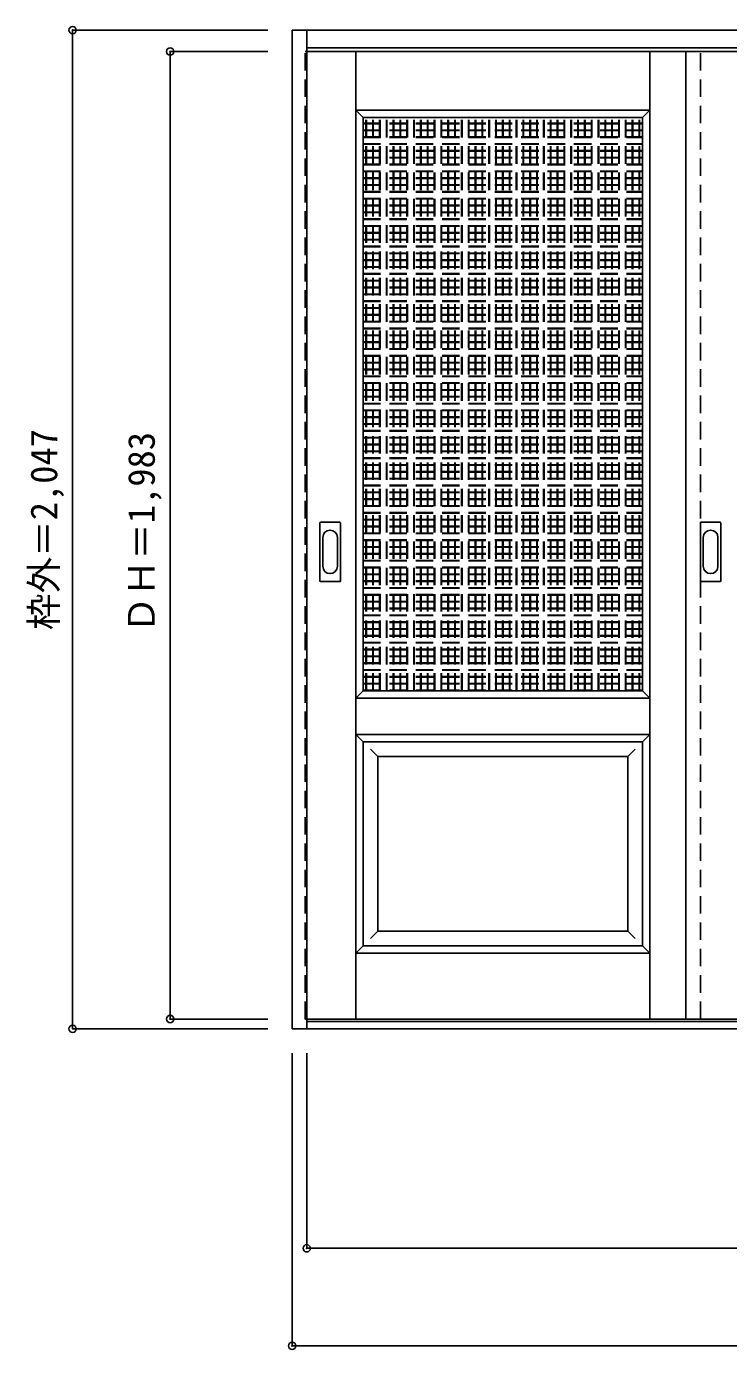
# Model space of a CAD drawing. Units: millimetres, scale not verified. Extents: x -1678 to 1298, y -1511 to 1201.
# Drawn here: x -1678 to -239, y -1511 to 1201 of the extents above; entities that cross this region are included whole.
import ezdxf
from ezdxf.enums import TextEntityAlignment as Align

# ---------------------------------------------------------------- set-up
doc = ezdxf.new("R2010")
doc.units = ezdxf.units.MM
doc.header["$LTSCALE"] = 30
doc.header["$PDMODE"] = 32
doc.header["$PDSIZE"] = 15
doc.linetypes.add('DASHED1', pattern=[1.8, 1.2, -0.6])
doc.layers.add('0-0', color=4, linetype='DASHED1')
doc.layers.add('0-1_寸法', color=7, linetype='Continuous')
doc.styles.add('ＭＳ ゴシック', font='')
doc.styles.get('ＭＳ ゴシック').set_extended_font_data('MS Gothic')

msp = doc.modelspace()

# ---------------------------------------------------------------- linework, layer by layer
at = {"layer": '0-0', "color": 3, "linetype": 'Continuous'}
for p, q in [((-1133.88, 1193.8), (1290.12, 1193.8)), ((-1133.88, -853.2), (-1133.88, 1193.8)), ((-1103.88, -853.2), (-1103.88, 1193.8)), ((-1103.88, 1157.8), (1260.12, 1157.8)), ((-1103.88, 1149.8), (1260.12, 1149.8)), ((-326.88, 1149.8), (-326.88, -833.2)), ((-988.38, 1014.8), (-415.38, 1014.8)), ((-988.38, -160.2), (-988.38, 1014.8)), ((-415.38, -160.2), (-415.38, 1014.8)), ((-1076.88, 64.8), (-1076.88, 183.8)), ((-1036.38, 185.3), (-1075.38, 185.3)), ((-1034.88, 64.8), (-1034.88, 183.8)), ((-296.88, 64.8), (-296.88, 183.8)), ((-256.38, 185.3), (-295.38, 185.3)), ((-254.88, 64.8), (-254.88, 183.8)), ((-1075.38, 63.3), (-1036.38, 63.3)), ((-295.38, 63.3), (-256.38, 63.3)), ((-988.38, -160.2), (-415.38, -160.2)), ((-988.38, -265.2), (-415.38, -265.2)), ((-988.38, -683.2), (-988.38, -265.2)), ((-415.38, -683.2), (-415.38, -265.2)), ((-988.38, -683.2), (-415.38, -683.2)), ((-1103.88, -833.2), (1260.12, -833.2)), ((1260.12, -838.2), (-1103.88, -838.2)), ((1290.12, -853.2), (-1133.88, -853.2))]:
    msp.add_line(p, q, dxfattribs=at)
at = {"layer": '0-0'}
for p, q in [((-1106.88, 1149.8), (-1103.88, 1149.8)), ((-296.88, -833.2), (-296.88, 1149.8)), ((-982.38, -160.2), (-982.38, 1014.8)), ((-981.38, -160.2), (-981.38, 1014.8)), ((-968.38, -160.2), (-968.38, 1014.8)), ((-967.38, -160.2), (-967.38, 1014.8)), ((-954.38, -160.2), (-954.38, 1014.8)), ((-953.38, -160.2), (-953.38, 1014.8)), ((-940.38, -160.2), (-940.38, 1014.8)), ((-939.38, -160.2), (-939.38, 1014.8)), ((-926.38, -160.2), (-926.38, 1014.8)), ((-925.38, -160.2), (-925.38, 1014.8)), ((-912.38, -160.2), (-912.38, 1014.8)), ((-911.38, -160.2), (-911.38, 1014.8)), ((-898.38, -160.2), (-898.38, 1014.8)), ((-897.38, -160.2), (-897.38, 1014.8)), ((-884.38, -160.2), (-884.38, 1014.8)), ((-883.38, -160.2), (-883.38, 1014.8)), ((-870.38, -160.2), (-870.38, 1014.8)), ((-869.38, -160.2), (-869.38, 1014.8)), ((-856.38, -160.2), (-856.38, 1014.8)), ((-855.38, -160.2), (-855.38, 1014.8)), ((-842.38, -160.2), (-842.38, 1014.8)), ((-841.38, -160.2), (-841.38, 1014.8)), ((-828.38, -160.2), (-828.38, 1014.8)), ((-827.38, -160.2), (-827.38, 1014.8)), ((-814.38, -160.2), (-814.38, 1014.8)), ((-813.38, -160.2), (-813.38, 1014.8)), ((-800.38, -160.2), (-800.38, 1014.8)), ((-799.38, -160.2), (-799.38, 1014.8)), ((-786.38, -160.2), (-786.38, 1014.8)), ((-785.38, -160.2), (-785.38, 1014.8)), ((-772.38, -160.2), (-772.38, 1014.8)), ((-771.38, -160.2), (-771.38, 1014.8)), ((-758.38, -160.2), (-758.38, 1014.8)), ((-757.38, -160.2), (-757.38, 1014.8)), ((-744.38, -160.2), (-744.38, 1014.8)), ((-743.38, -160.2), (-743.38, 1014.8)), ((-730.38, -160.2), (-730.38, 1014.8)), ((-729.38, -160.2), (-729.38, 1014.8)), ((-716.38, -160.2), (-716.38, 1014.8)), ((-715.38, -160.2), (-715.38, 1014.8)), ((-702.38, -160.2), (-702.38, 1014.8)), ((-701.38, -160.2), (-701.38, 1014.8)), ((-688.38, -160.2), (-688.38, 1014.8)), ((-687.38, -160.2), (-687.38, 1014.8)), ((-674.38, -160.2), (-674.38, 1014.8)), ((-673.38, -160.2), (-673.38, 1014.8)), ((-660.38, -160.2), (-660.38, 1014.8)), ((-659.38, -160.2), (-659.38, 1014.8)), ((-646.38, -160.2), (-646.38, 1014.8)), ((-645.38, -160.2), (-645.38, 1014.8)), ((-632.38, -160.2), (-632.38, 1014.8)), ((-631.38, -160.2), (-631.38, 1014.8)), ((-618.38, -160.2), (-618.38, 1014.8)), ((-617.38, -160.2), (-617.38, 1014.8)), ((-604.38, -160.2), (-604.38, 1014.8)), ((-603.38, -160.2), (-603.38, 1014.8)), ((-590.38, -160.2), (-590.38, 1014.8)), ((-589.38, -160.2), (-589.38, 1014.8)), ((-576.38, -160.2), (-576.38, 1014.8)), ((-575.38, -160.2), (-575.38, 1014.8)), ((-562.38, -160.2), (-562.38, 1014.8)), ((-561.38, -160.2), (-561.38, 1014.8)), ((-548.38, -160.2), (-548.38, 1014.8)), ((-547.38, -160.2), (-547.38, 1014.8)), ((-534.38, -160.2), (-534.38, 1014.8)), ((-533.38, -160.2), (-533.38, 1014.8)), ((-520.38, -160.2), (-520.38, 1014.8)), ((-519.38, -160.2), (-519.38, 1014.8)), ((-506.38, -160.2), (-506.38, 1014.8)), ((-505.38, -160.2), (-505.38, 1014.8)), ((-492.38, -160.2), (-492.38, 1014.8)), ((-491.38, -160.2), (-491.38, 1014.8)), ((-478.38, -160.2), (-478.38, 1014.8)), ((-477.38, -160.2), (-477.38, 1014.8)), ((-464.38, -160.2), (-464.38, 1014.8)), ((-463.38, -160.2), (-463.38, 1014.8)), ((-450.38, -160.2), (-450.38, 1014.8)), ((-449.38, -160.2), (-449.38, 1014.8)), ((-436.38, -160.2), (-436.38, 1014.8)), ((-435.38, -160.2), (-435.38, 1014.8)), ((-422.38, -160.2), (-422.38, 1014.8)), ((-421.38, -160.2), (-421.38, 1014.8)), ((-988.38, 1002.8), (-415.38, 1002.8)), ((-988.38, 1001.8), (-415.38, 1001.8)), ((-988.38, 988.8), (-415.38, 988.8)), ((-988.38, 987.8), (-415.38, 987.8)), ((-988.38, 974.8), (-415.38, 974.8)), ((-988.38, 973.8), (-415.38, 973.8)), ((-988.38, 960.8), (-415.38, 960.8)), ((-988.38, 959.8), (-415.38, 959.8)), ((-988.38, 946.8), (-415.38, 946.8)), ((-988.38, 945.8), (-415.38, 945.8)), ((-988.38, 932.8), (-415.38, 932.8)), ((-988.38, 931.8), (-415.38, 931.8)), ((-988.38, 918.8), (-415.38, 918.8)), ((-988.38, 917.8), (-415.38, 917.8)), ((-988.38, 904.8), (-415.38, 904.8)), ((-988.38, 903.8), (-415.38, 903.8)), ((-988.38, 890.8), (-415.38, 890.8)), ((-988.38, 889.8), (-415.38, 889.8)), ((-988.38, 876.8), (-415.38, 876.8)), ((-988.38, 875.8), (-415.38, 875.8)), ((-988.38, 862.8), (-415.38, 862.8)), ((-988.38, 861.8), (-415.38, 861.8)), ((-988.38, 848.8), (-415.38, 848.8)), ((-988.38, 847.8), (-415.38, 847.8)), ((-988.38, 834.8), (-415.38, 834.8)), ((-988.38, 833.8), (-415.38, 833.8)), ((-988.38, 820.8), (-415.38, 820.8)), ((-988.38, 819.8), (-415.38, 819.8)), ((-988.38, 806.8), (-415.38, 806.8)), ((-988.38, 805.8), (-415.38, 805.8)), ((-988.38, 792.8), (-415.38, 792.8)), ((-988.38, 791.8), (-415.38, 791.8)), ((-988.38, 778.8), (-415.38, 778.8)), ((-988.38, 777.8), (-415.38, 777.8)), ((-988.38, 764.8), (-415.38, 764.8)), ((-988.38, 763.8), (-415.38, 763.8)), ((-988.38, 750.8), (-415.38, 750.8)), ((-988.38, 749.8), (-415.38, 749.8)), ((-988.38, 736.8), (-415.38, 736.8)), ((-988.38, 735.8), (-415.38, 735.8)), ((-988.38, 722.8), (-415.38, 722.8)), ((-988.38, 721.8), (-415.38, 721.8)), ((-988.38, 708.8), (-415.38, 708.8)), ((-988.38, 707.8), (-415.38, 707.8)), ((-988.38, 694.8), (-415.38, 694.8)), ((-988.38, 693.8), (-415.38, 693.8)), ((-988.38, 680.8), (-415.38, 680.8)), ((-988.38, 679.8), (-415.38, 679.8)), ((-988.38, 666.8), (-415.38, 666.8)), ((-988.38, 665.8), (-415.38, 665.8)), ((-988.38, 652.8), (-415.38, 652.8)), ((-988.38, 651.8), (-415.38, 651.8)), ((-988.38, 638.8), (-415.38, 638.8)), ((-988.38, 637.8), (-415.38, 637.8)), ((-988.38, 624.8), (-415.38, 624.8)), ((-988.38, 623.8), (-415.38, 623.8)), ((-988.38, 610.8), (-415.38, 610.8)), ((-988.38, 609.8), (-415.38, 609.8)), ((-988.38, 596.8), (-415.38, 596.8)), ((-988.38, 595.8), (-415.38, 595.8)), ((-988.38, 582.8), (-415.38, 582.8)), ((-988.38, 581.8), (-415.38, 581.8)), ((-988.38, 568.8), (-415.38, 568.8)), ((-988.38, 567.8), (-415.38, 567.8)), ((-988.38, 554.8), (-415.38, 554.8)), ((-988.38, 553.8), (-415.38, 553.8)), ((-988.38, 540.8), (-415.38, 540.8)), ((-988.38, 539.8), (-415.38, 539.8)), ((-988.38, 526.8), (-415.38, 526.8)), ((-988.38, 525.8), (-415.38, 525.8)), ((-988.38, 512.8), (-415.38, 512.8)), ((-988.38, 511.8), (-415.38, 511.8)), ((-988.38, 498.8), (-415.38, 498.8)), ((-988.38, 497.8), (-415.38, 497.8)), ((-988.38, 484.8), (-415.38, 484.8)), ((-988.38, 483.8), (-415.38, 483.8)), ((-988.38, 470.8), (-415.38, 470.8)), ((-988.38, 469.8), (-415.38, 469.8)), ((-988.38, 456.8), (-415.38, 456.8)), ((-988.38, 455.8), (-415.38, 455.8)), ((-988.38, 442.8), (-415.38, 442.8)), ((-988.38, 441.8), (-415.38, 441.8)), ((-988.38, 428.8), (-415.38, 428.8)), ((-988.38, 427.8), (-415.38, 427.8)), ((-988.38, 414.8), (-415.38, 414.8)), ((-988.38, 413.8), (-415.38, 413.8)), ((-988.38, 400.8), (-415.38, 400.8)), ((-988.38, 399.8), (-415.38, 399.8)), ((-988.38, 386.8), (-415.38, 386.8)), ((-988.38, 385.8), (-415.38, 385.8)), ((-988.38, 372.8), (-415.38, 372.8)), ((-988.38, 371.8), (-415.38, 371.8)), ((-988.38, 358.8), (-415.38, 358.8)), ((-988.38, 357.8), (-415.38, 357.8)), ((-988.38, 344.8), (-415.38, 344.8)), ((-988.38, 343.8), (-415.38, 343.8)), ((-988.38, 330.8), (-415.38, 330.8)), ((-988.38, 329.8), (-415.38, 329.8)), ((-988.38, 316.8), (-415.38, 316.8)), ((-988.38, 315.8), (-415.38, 315.8)), ((-988.38, 302.8), (-415.38, 302.8)), ((-988.38, 301.8), (-415.38, 301.8)), ((-988.38, 288.8), (-415.38, 288.8)), ((-988.38, 287.8), (-415.38, 287.8)), ((-988.38, 274.8), (-415.38, 274.8)), ((-988.38, 273.8), (-415.38, 273.8)), ((-988.38, 260.8), (-415.38, 260.8)), ((-988.38, 259.8), (-415.38, 259.8)), ((-988.38, 246.8), (-415.38, 246.8)), ((-988.38, 245.8), (-415.38, 245.8)), ((-988.38, 232.8), (-415.38, 232.8)), ((-988.38, 231.8), (-415.38, 231.8)), ((-988.38, 218.8), (-415.38, 218.8)), ((-988.38, 217.8), (-415.38, 217.8)), ((-988.38, 204.8), (-415.38, 204.8)), ((-988.38, 203.8), (-415.38, 203.8)), ((-988.38, 190.8), (-415.38, 190.8)), ((-988.38, 189.8), (-415.38, 189.8)), ((-988.38, 176.8), (-415.38, 176.8)), ((-988.38, 175.8), (-415.38, 175.8)), ((-988.38, 162.8), (-415.38, 162.8)), ((-988.38, 161.8), (-415.38, 161.8)), ((-988.38, 148.8), (-415.38, 148.8)), ((-988.38, 147.8), (-415.38, 147.8)), ((-988.38, 134.8), (-415.38, 134.8)), ((-988.38, 133.8), (-415.38, 133.8)), ((-988.38, 120.8), (-415.38, 120.8)), ((-988.38, 119.8), (-415.38, 119.8)), ((-988.38, 106.8), (-415.38, 106.8)), ((-988.38, 105.8), (-415.38, 105.8)), ((-988.38, 92.8), (-415.38, 92.8)), ((-988.38, 91.8), (-415.38, 91.8)), ((-988.38, 78.8), (-415.38, 78.8)), ((-988.38, 77.8), (-415.38, 77.8)), ((-988.38, 64.8), (-415.38, 64.8)), ((-988.38, 63.8), (-415.38, 63.8)), ((-988.38, 50.8), (-415.38, 50.8)), ((-988.38, 49.8), (-415.38, 49.8)), ((-988.38, 36.8), (-415.38, 36.8)), ((-988.38, 35.8), (-415.38, 35.8)), ((-988.38, 22.8), (-415.38, 22.8)), ((-988.38, 21.8), (-415.38, 21.8)), ((-988.38, 8.8), (-415.38, 8.8)), ((-988.38, 7.8), (-415.38, 7.8)), ((-988.38, -5.2), (-415.38, -5.2)), ((-988.38, -6.2), (-415.38, -6.2)), ((-988.38, -19.2), (-415.38, -19.2)), ((-988.38, -20.2), (-415.38, -20.2)), ((-988.38, -33.2), (-415.38, -33.2)), ((-988.38, -34.2), (-415.38, -34.2)), ((-988.38, -47.2), (-415.38, -47.2)), ((-988.38, -48.2), (-415.38, -48.2)), ((-988.38, -61.2), (-415.38, -61.2)), ((-988.38, -62.2), (-415.38, -62.2)), ((-988.38, -75.2), (-415.38, -75.2)), ((-988.38, -76.2), (-415.38, -76.2)), ((-988.38, -89.2), (-415.38, -89.2)), ((-988.38, -90.2), (-415.38, -90.2)), ((-988.38, -103.2), (-415.38, -103.2)), ((-988.38, -104.2), (-415.38, -104.2)), ((-988.38, -117.2), (-415.38, -117.2)), ((-988.38, -118.2), (-415.38, -118.2)), ((-988.38, -131.2), (-415.38, -131.2)), ((-988.38, -132.2), (-415.38, -132.2)), ((-988.38, -145.2), (-415.38, -145.2)), ((-988.38, -146.2), (-415.38, -146.2)), ((-988.38, -159.2), (-415.38, -159.2))]:
    msp.add_line(p, q, dxfattribs=at)
at = {"layer": '0-0', "color": 7, "linetype": 'Continuous'}
for p, q in [((-1003.38, -833.2), (-1003.38, 1149.8)), ((-400.38, -833.2), (-400.38, 1149.8)), ((-1003.38, 1029.8), (-988.38, 1014.8)), ((-1003.38, 1029.8), (-400.38, 1029.8)), ((-400.38, 1029.8), (-415.38, 1014.8)), ((-1070.88, 153.9), (-1070.88, 94.7)), ((-1040.88, 94.7), (-1040.88, 153.9)), ((-290.88, 153.9), (-290.88, 94.7)), ((-260.88, 94.7), (-260.88, 153.9)), ((-988.38, -160.2), (-1003.38, -175.2)), ((-415.38, -160.2), (-400.38, -175.2)), ((-1003.38, -175.2), (-400.38, -175.2)), ((-1003.38, -250.2), (-988.38, -265.2)), ((-1003.38, -250.2), (-400.38, -250.2)), ((-400.38, -250.2), (-415.38, -265.2)), ((-973.38, -280.2), (-958.38, -295.2)), ((-958.38, -653.2), (-958.38, -295.2)), ((-958.38, -295.2), (-445.38, -295.2)), ((-430.38, -280.2), (-445.38, -295.2)), ((-445.38, -653.2), (-445.38, -295.2)), ((-958.38, -653.2), (-973.38, -668.2)), ((-958.38, -653.2), (-445.38, -653.2)), ((-445.38, -653.2), (-430.38, -668.2)), ((-988.38, -683.2), (-1003.38, -698.2)), ((-1003.38, -698.2), (-400.38, -698.2)), ((-415.38, -683.2), (-400.38, -698.2))]:
    msp.add_line(p, q, dxfattribs=at)
at = {"layer": '0-0'}
msp.add_lwpolyline([(-1103.88, -833.2), (-1106.88, -833.2), (-1106.88, 1149.8)], dxfattribs=at)
at = {"layer": '0-0', "color": 3, "linetype": 'Continuous'}
for centre, start, end in [((-1075.38, 183.8), 90, 180), ((-1036.38, 183.8), 0, 90), ((-295.38, 183.8), 90, 180), ((-256.38, 183.8), 0, 90), ((-1075.38, 64.8), 180, 270), ((-1036.38, 64.8), 270, 0), ((-295.38, 64.8), 180, 270), ((-256.38, 64.8), 270, 0)]:
    msp.add_arc(centre, 1.5, start, end, dxfattribs=at)
at = {"layer": '0-0', "color": 7, "linetype": 'Continuous'}
for centre, start, end in [((-1055.88, 153.9), 0, 180), ((-275.88, 153.9), 0, 180), ((-1055.88, 94.7), 180, 0), ((-275.88, 94.7), 180, 0)]:
    msp.add_arc(centre, 15, start, end, dxfattribs=at)
at = {"layer": '0-1_寸法', "color": 4}
for p, q in [((-1583.88, 1193.8), (-1183.88, 1193.8)), ((-1383.88, 1149.8), (-1383.88, -833.2)), ((-1383.88, 1149.8), (-1183.88, 1149.8)), ((-1383.88, -833.2), (-1183.88, -833.2)), ((-1133.88, -1503.2), (-1133.88, -903.2)), ((-1103.88, -1303.2), (-1103.88, -903.2))]:
    msp.add_line(p, q, dxfattribs=at)
for points in [[(-1583.88, 1193.8), (-1583.88, -853.2), (-1183.88, -853.2)], [(-1133.88, -1503.2), (1290.12, -1503.2), (1290.12, -903.2)], [(-1103.88, -1303.2), (1260.12, -1303.2), (1260.12, -903.2)]]:
    msp.add_lwpolyline(points, dxfattribs=at)
at = {"layer": '0-1_寸法'}
for p in [(-1583.88, 1193.8), (-1383.88, 1149.8), (-1383.88, -833.2), (-1583.88, -853.2), (-1103.88, -1303.2), (-1133.88, -1503.2)]:
    msp.add_point(p, dxfattribs=at)

# ---------------------------------------------------------------- texts
at = {"layer": '0-1_寸法', "style": 'ＭＳ ゴシック'}
for s, p in [('枠外＝2,047', (-1598.88, -35.95)), ('ＤＨ＝1,983', (-1398.88, -41.95))]:
    msp.add_text(s, height=54.99, rotation=90, dxfattribs=at).set_placement(p, align=Align.BOTTOM_LEFT)

doc.saveas('drawing.dxf')
